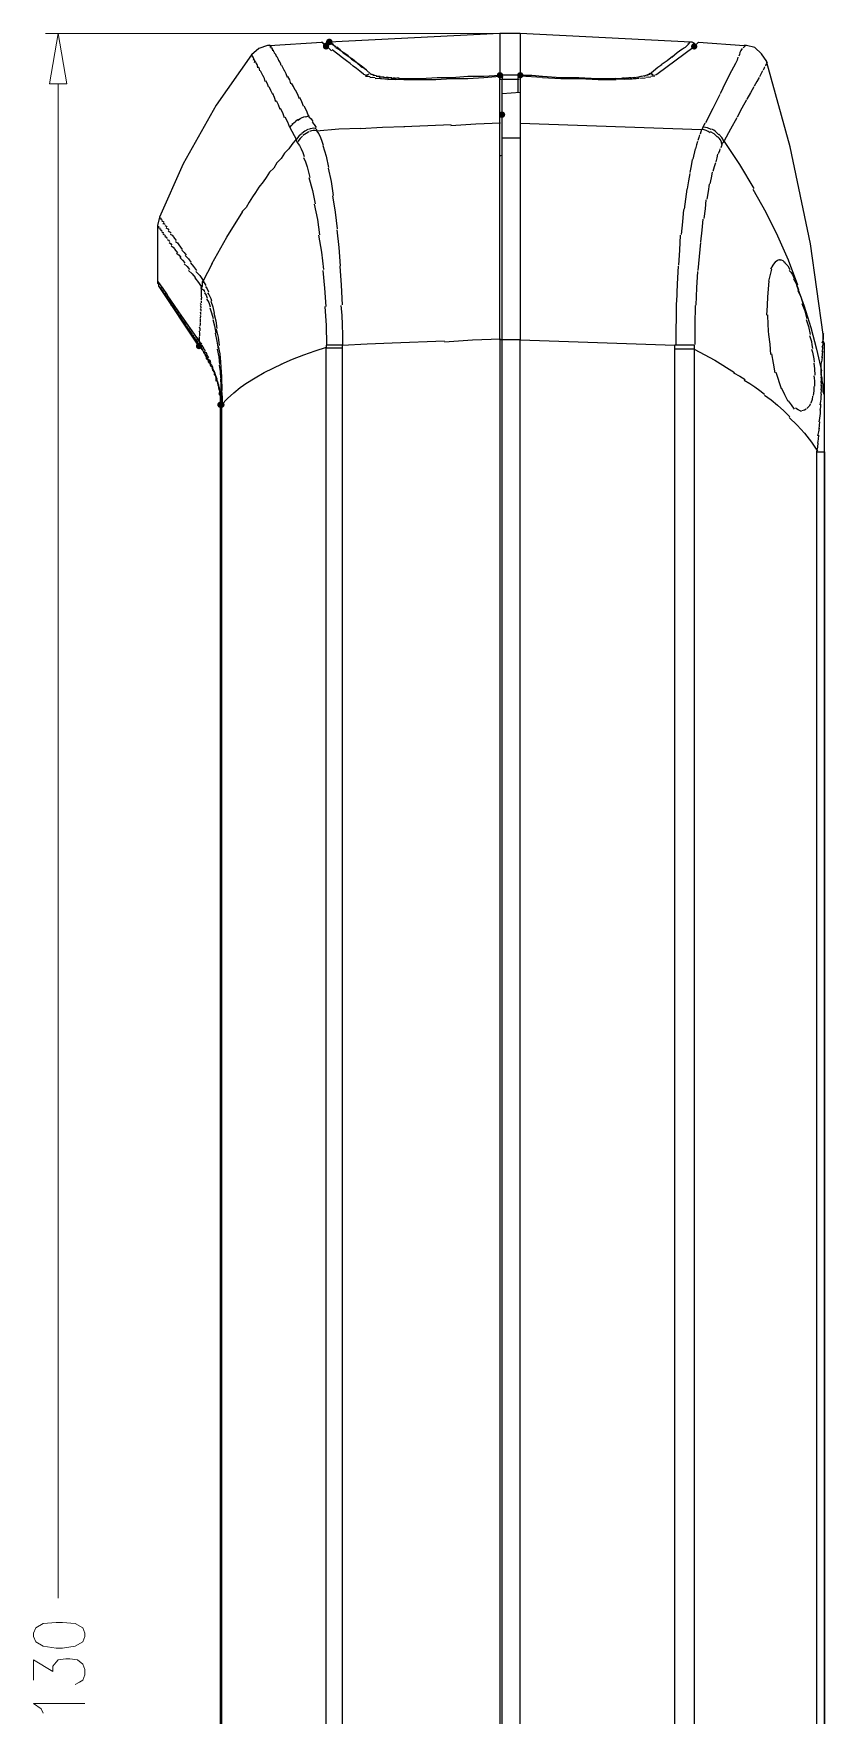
# Model space of a CAD drawing. Header units: millimetres. Extents: x 9 to 367, y 9 to 251.
# Drawn here: x 119.5 to 150.9, y 167.9 to 234.7 of the extents above; entities that cross this region are included whole.
import ezdxf

# ---------------------------------------------------------------- set-up
doc = ezdxf.new("R2010")
doc.units = ezdxf.units.MM
doc.layers.add('图层 1', color=7, linetype='Continuous')

msp = doc.modelspace()

# ---------------------------------------------------------------- hatches: boundary and pattern name
at = {"layer": '图层 1'}
h = msp.add_hatch(color=7, dxfattribs=at)
edge = h.paths.add_edge_path()
edge.add_arc((131.278877, 234.324948), 0.131562, 0, 360)
h = msp.add_hatch(color=7, dxfattribs=at)
edge = h.paths.add_edge_path()
edge.add_arc((131.148596, 234.145561), 0.12506, 0, 360)
h = msp.add_hatch(color=7, dxfattribs=at)
edge = h.paths.add_edge_path()
edge.add_arc((145.753737, 234.145561), 0.12506, 0, 360)
h = msp.add_hatch(color=7, dxfattribs=at)
edge = h.paths.add_edge_path()
edge.add_arc((138.048929, 233.002667), 0.12506, 0, 360)
h = msp.add_hatch(color=7, dxfattribs=at)
edge = h.paths.add_edge_path()
edge.add_arc((138.853369, 233.002667), 0.12506, 0, 360)
h = msp.add_hatch(color=7, dxfattribs=at)
edge = h.paths.add_edge_path()
edge.add_arc((138.133702, 231.436333), 0.12506, 0, 360)
h = msp.add_hatch(color=7, dxfattribs=at)
edge = h.paths.add_edge_path()
edge.add_arc((126.111, 222.25), 0.12506, 0, 360)
h = msp.add_hatch(color=7, dxfattribs=at)
edge = h.paths.add_edge_path()
edge.add_arc((126.111, 222.25), 0.12506, 0, 360)
h = msp.add_hatch(color=7, dxfattribs=at)
edge = h.paths.add_edge_path()
edge.add_arc((126.957631, 219.921631), 0.12506, 0, 360)
h = msp.add_hatch(color=7, dxfattribs=at)
edge = h.paths.add_edge_path()
edge.add_arc((127, 219.921631), 0.12506, 0, 360)

# ---------------------------------------------------------------- linework, layer by layer
at = {"layer": '图层 1', "color": 3, "lineweight": 5}
for points in [[(138.429965, 234.653737), (120.014965, 234.653737)], [(120.184404, 232.664), (120.523071, 234.653667)], [(120.523035, 234.653737), (120.861702, 232.664071)], [(120.184404, 232.664), (120.861737, 232.664)], [(120.523035, 232.664), (120.523035, 172.550667)]]:
    msp.add_lwpolyline(points, dxfattribs=at)
at = {"layer": '图层 1', "color": 7, "lineweight": 25}
for points in [[(138.048929, 234.653737), (131.275596, 234.315071)], [(131.360298, 234.230333), (131.334071, 234.276167), (131.308175, 234.309135), (131.288761, 234.328808)], [(138.048929, 234.653737), (138.048929, 233.002737)], [(138.853369, 234.653737), (138.049035, 234.653737)], [(145.626596, 234.315071), (138.853263, 234.653737)], [(138.853369, 234.653737), (138.853369, 233.002737)], [(145.499631, 234.230333), (145.549461, 234.275814), (145.588443, 234.312663), (145.621472, 234.334364), (145.653442, 234.334403)], [(128.185298, 233.806929), (126.788298, 231.817263), (125.475965, 229.488929), (124.544631, 227.372263)], [(128.904965, 234.187929), (128.820298, 234.187929), (128.481631, 234.060929), (128.185298, 233.806929)], [(128.185298, 233.806929), (128.198527, 233.820159)], [(128.185298, 233.764702), (128.213917, 233.795835), (128.208934, 233.81268)], [(128.227667, 233.722333), (128.230842, 233.763211), (128.223433, 233.785833)], [(128.270035, 233.679965), (128.258658, 233.717977), (128.244635, 233.745934)], [(128.270035, 233.595404), (128.28472, 233.657052), (128.272152, 233.693829)], [(128.904965, 234.187929), (130.979298, 234.314929)], [(128.904965, 234.187929), (128.931467, 234.202658)], [(128.947333, 234.145561), (128.952184, 234.17881), (128.943806, 234.195655)], [(128.947333, 234.103369), (128.964223, 234.146937), (128.958622, 234.169338)], [(128.989702, 234.061), (128.992348, 234.102804), (128.980177, 234.13085)], [(129.031929, 233.976227), (129.024345, 234.042858), (129.008293, 234.079591)], [(129.074298, 233.934035), (129.063318, 233.977736), (129.043606, 234.01588)], [(129.116667, 233.849298), (129.109258, 233.895424), (129.085975, 233.94102)], [(129.201404, 233.722333), (129.137551, 233.849686)], [(129.286, 233.553), (129.248385, 233.648779), (129.205214, 233.729742)], [(131.360298, 233.976227), (131.288976, 234.048217), (131.215174, 234.117763), (131.143555, 234.181927), (131.078781, 234.237768), (131.025517, 234.282348), (130.988426, 234.312728), (130.972171, 234.325967)], [(130.979263, 234.315071), (131.01254, 234.29284), (131.060799, 234.257612), (131.114944, 234.216894), (131.165882, 234.178193)], [(130.979263, 234.315071), (131.106263, 234.188071)], [(131.148596, 234.272702), (131.106263, 234.230369), (131.106263, 234.188035)], [(131.106369, 234.187929), (131.148702, 234.145596)], [(131.275702, 234.315071), (131.233369, 234.315071), (131.148702, 234.272737)], [(131.275702, 234.315071), (131.286776, 234.320649), (131.306085, 234.31313), (131.330223, 234.29741), (131.355782, 234.278382)], [(131.275702, 234.315071), (131.332411, 234.299901), (131.355782, 234.278382)], [(131.318071, 234.272702), (131.400709, 234.229277), (131.462445, 234.192269), (131.511349, 234.1587), (131.55549, 234.125594)], [(131.318071, 234.272702), (131.43678, 234.205365), (131.55549, 234.125594)], [(131.529596, 234.103369), (131.510199, 234.142621), (131.477605, 234.180054), (131.430526, 234.220596), (131.367671, 234.269174)], [(132.630333, 233.045035), (132.487062, 233.160372), (132.356231, 233.264529), (132.229905, 233.363825), (132.100152, 233.464576), (131.959039, 233.5731), (131.798632, 233.695712), (131.610998, 233.83873), (131.388203, 234.008471)], [(131.529596, 234.103369), (131.69108, 234.017247), (131.843568, 233.906519)], [(131.529596, 234.103369), (131.702457, 234.011558), (131.843568, 233.906519)], [(131.826071, 233.891667), (131.705421, 234.00826), (131.572071, 234.113211)], [(131.826071, 233.891667), (132.013131, 233.774059), (132.183787, 233.64825)], [(131.826071, 233.891667), (132.009162, 233.776044), (132.183787, 233.64825)], [(132.164702, 233.637596), (132.024252, 233.766007), (131.858138, 233.895477)], [(144.272, 233.045035), (145.753667, 234.145702)], [(144.441298, 233.425894), (144.679688, 233.592317), (144.898498, 233.759269)], [(144.864702, 233.722333), (145.078882, 233.904102), (145.270044, 234.04195)], [(145.245561, 234.018631), (145.328899, 234.072772), (145.40506, 234.122348), (145.475203, 234.177481), (145.540483, 234.24829)], [(145.668965, 234.315071), (145.626631, 234.315071)], [(145.753737, 234.272702), (145.669071, 234.315035)], [(145.795929, 234.230333), (145.753596, 234.272667)], [(145.753737, 234.145561), (145.796071, 234.187894)], [(145.795929, 234.187929), (145.922929, 234.314929)], [(145.795929, 234.187929), (145.795929, 234.230263)], [(145.923035, 234.315071), (147.743369, 234.188071)], [(147.489369, 233.722333), (147.455541, 233.604958), (147.394956, 233.47045), (147.318167, 233.325359), (147.235721, 233.176233)], [(147.658702, 234.061), (147.605664, 233.978467), (147.571742, 233.902118), (147.547875, 233.828481), (147.524999, 233.754083)], [(147.743263, 234.187929), (147.770972, 234.190796), (147.762533, 234.169056), (147.7322, 234.13197), (147.694227, 234.088799)], [(148.632263, 233.510631), (148.632263, 233.552965), (148.420596, 233.849298), (148.166596, 234.103298), (147.827929, 234.187965), (147.743263, 234.187965)], [(128.312227, 233.510631), (128.322712, 233.553604), (128.323075, 233.585067), (128.316692, 233.608858), (128.306936, 233.628812)], [(128.397, 233.425894), (128.373452, 233.501036), (128.348317, 233.551836)], [(128.439369, 233.298929), (128.429182, 233.392151), (128.399152, 233.458385)], [(128.523929, 233.172), (128.5051, 233.254462), (128.465368, 233.335336)], [(128.651071, 232.960298), (128.601682, 233.076053), (128.551234, 233.174081)], [(129.370561, 233.383702), (129.341148, 233.479261), (129.29295, 233.572438)], [(129.497702, 233.172), (129.450297, 233.284316), (129.395749, 233.386842)], [(129.624631, 232.917894), (129.570921, 233.063768), (129.507156, 233.1853)], [(132.164702, 233.637596), (132.364639, 233.507774), (132.551346, 233.369485)], [(132.164702, 233.637596), (132.365697, 233.507112), (132.551346, 233.369485)], [(132.545561, 233.341298), (132.373582, 233.49996), (132.194194, 233.640101)], [(132.545561, 233.341298), (132.655231, 233.286794), (132.760402, 233.211123)], [(132.545561, 233.341298), (132.655231, 233.286794), (132.760402, 233.211123)], [(132.926596, 233.045035), (132.745621, 233.217323), (132.557238, 233.365005)], [(132.630333, 233.045035), (132.745692, 233.001996)], [(132.799631, 233.002667), (132.757298, 233.002667), (132.757298, 232.960333)], [(132.842035, 233.045035), (132.808521, 233.015755)], [(132.926596, 233.045035), (132.899741, 233.067569), (132.867329, 233.059146)], [(132.926596, 233.045035), (132.98013, 233.046667), (133.02996, 233.029513)], [(133.011333, 233.002667), (133.090488, 233.004695), (133.156678, 232.990319)], [(134.281369, 232.875702), (134.916369, 232.875702), (135.551369, 232.918035), (136.144035, 232.918035), (136.779035, 232.960369), (137.414035, 232.960369), (138.049035, 233.002702)], [(138.048929, 233.002667), (138.07261, 233.00884), (138.076446, 232.993847)], [(138.091298, 233.002667), (138.048965, 233.002667)], [(138.133702, 233.002667), (138.091369, 233.002667)], [(138.768631, 233.002667), (138.641631, 233.002667), (138.514631, 233.002667), (138.387631, 233.002667), (138.260631, 233.002667), (138.133631, 233.002667)], [(138.133702, 233.002667), (138.146711, 233.011883), (138.148871, 232.997022)], [(138.768631, 233.002667), (138.784771, 233.011883), (138.786623, 232.997022)], [(138.853369, 233.002667), (138.768702, 233.002667)], [(138.853369, 233.002667), (139.319035, 233.002667), (139.742369, 232.960333)], [(143.637071, 232.960298), (143.730072, 232.978995), (143.798996, 232.995576)], [(143.764, 232.960298), (143.852239, 233.007967), (143.913225, 233.032618)], [(143.890965, 233.002667), (143.955038, 233.049189), (143.999268, 233.078514)], [(143.975702, 233.045035), (144.145035, 233.172035)], [(143.975702, 233.045035), (144.031617, 233.067569), (144.068482, 233.059146)], [(144.060298, 233.045035), (144.098663, 233.0382), (144.126973, 233.015755)], [(144.145035, 232.960298), (144.102702, 233.002631)], [(144.145035, 233.172), (144.317014, 233.316771), (144.466769, 233.431644)], [(144.272, 233.045035), (144.240294, 233.024574), (144.189803, 233.001996)], [(147.235298, 233.172), (146.998099, 232.71824), (146.779156, 232.2703)], [(148.462929, 233.172), (148.407367, 233.070753), (148.340163, 232.944106)], [(148.547702, 233.341298), (148.547972, 233.321399), (148.534252, 233.289792), (148.511735, 233.250513), (148.485613, 233.207595)], [(148.632263, 233.468263), (148.59844, 233.423813), (148.580757, 233.378304)], [(148.632263, 233.510631), (148.653738, 233.510003), (148.648138, 233.49049), (148.635085, 233.476765)], [(150.876071, 222.715596), (150.368071, 226.313929), (149.563737, 230.166263), (148.632404, 233.510596)], [(128.735631, 232.748596), (128.703617, 232.876963), (128.652023, 232.983899)], [(128.862596, 232.537071), (128.822335, 232.657191), (128.761702, 232.777312)], [(129.031929, 232.240596), (128.960889, 232.400272), (128.890113, 232.536929)], [(129.751596, 232.664), (129.706308, 232.817414), (129.638002, 232.950456)], [(129.920929, 232.409929), (129.857959, 232.55157), (129.782288, 232.691093)], [(130.090263, 232.071263), (130.019222, 232.258015), (129.937863, 232.412752)], [(132.715071, 232.960298), (132.817993, 232.969691), (132.899221, 232.95289)], [(132.884404, 232.917894), (132.997513, 232.925788), (133.100304, 232.911191)], [(133.095929, 232.875702), (133.22121, 232.888622), (133.343579, 232.878524)], [(133.138298, 232.960298), (133.226448, 232.970088), (133.301634, 232.960298)], [(133.265263, 232.917894), (133.32443, 232.935814), (133.373477, 232.942456), (133.415778, 232.941756), (133.454704, 232.93765)], [(133.307631, 232.875702), (133.477847, 232.865119), (133.621604, 232.855594)], [(133.434737, 232.917894), (133.529767, 232.926229), (133.609715, 232.921069)], [(133.603894, 232.917894), (133.761586, 232.910486)], [(133.603894, 232.833333), (133.771949, 232.845504), (133.927039, 232.843917)], [(133.731035, 232.875702), (133.830386, 232.902204), (133.906719, 232.903571)], [(133.900369, 232.875702), (133.97454, 232.898236), (134.043949, 232.900396)], [(133.900369, 232.833333), (134.085974, 232.841006), (134.251735, 232.843917)], [(134.027298, 232.875702), (134.111965, 232.875702), (134.238965, 232.875702)], [(134.239, 232.833333), (134.874, 232.833333), (135.509, 232.833333), (136.144, 232.875667), (136.779, 232.875667), (137.414, 232.918), (138.049, 232.960333)], [(134.239, 232.875702), (134.281333, 232.875702)], [(134.239, 232.833333), (134.274013, 232.850223)], [(134.281369, 232.875702), (134.280663, 232.863355)], [(138.048929, 232.960298), (138.074374, 232.95505), (138.078916, 232.924668)], [(138.048929, 222.503894), (138.048929, 232.960227)], [(138.133702, 232.833333), (138.049035, 232.833333)], [(138.768631, 232.833333), (138.641631, 232.833333), (138.514631, 232.833333), (138.387631, 232.833333), (138.260631, 232.833333), (138.133631, 232.833333)], [(138.133702, 232.960298), (138.148034, 232.957961), (138.150988, 232.927843)], [(138.133702, 232.917894), (138.133702, 232.833227)], [(138.133702, 232.282965), (138.133702, 232.833298)], [(138.133702, 232.282965), (138.853369, 232.325298)], [(138.768631, 232.960298), (138.783272, 232.957961), (138.784154, 232.927843)], [(138.768631, 232.833333), (138.768631, 232.918)], [(138.768631, 232.325369), (138.768631, 232.833369)], [(138.811, 232.833333), (138.768667, 232.833333)], [(138.853369, 232.960298), (138.856191, 232.924668)], [(138.853369, 232.960298), (138.853369, 222.503965)], [(139.742369, 232.917894), (138.853369, 232.960227)], [(139.742369, 232.960298), (140.462035, 232.917965), (141.181702, 232.917965), (141.901369, 232.875631), (142.621035, 232.875631)], [(139.742369, 232.917894), (140.462035, 232.875561), (141.224035, 232.875561), (141.943702, 232.833227), (142.663369, 232.833227)], [(142.620929, 232.875702), (142.648049, 232.880112), (142.654796, 232.863355)], [(142.620929, 232.875702), (142.747929, 232.875702)], [(142.620929, 232.833333), (142.652106, 232.850223)], [(143.001965, 232.833333), (142.684112, 232.843917)], [(142.748035, 232.875702), (142.832702, 232.875702)], [(142.832631, 232.875702), (142.920032, 232.897839), (142.984679, 232.902513)], [(142.959737, 232.875702), (143.046212, 232.901058), (143.113901, 232.907099)], [(143.298404, 232.833333), (143.159542, 232.845504), (143.008773, 232.843917)], [(143.086702, 232.875702), (143.17816, 232.906835), (143.24898, 232.915213)], [(143.213667, 232.875702), (143.314561, 232.915875), (143.388997, 232.927207)], [(143.552298, 232.875702), (143.448317, 232.865119), (143.314173, 232.855594)], [(143.382965, 232.917894), (143.530073, 232.944)], [(143.509929, 232.917894), (143.596845, 232.951055), (143.668679, 232.966225)], [(143.806369, 232.875702), (143.710413, 232.888755), (143.592232, 232.878524)], [(144.018071, 232.917894), (143.933801, 232.925788), (143.834979, 232.911191)], [(144.187227, 232.960298), (144.113321, 232.969691), (144.036239, 232.95289)], [(148.124298, 232.537071), (147.987685, 232.302517), (147.845251, 232.046004)], [(148.336, 232.917894), (148.237487, 232.752397), (148.133153, 232.566527)], [(129.159035, 231.944333), (129.105325, 232.123721), (129.032035, 232.271358)], [(129.328369, 231.648035), (129.263854, 231.829363), (129.184788, 231.986349)], [(129.497702, 231.309227), (129.433937, 231.506298), (129.347419, 231.68035)], [(130.259737, 231.775), (130.19196, 231.946538), (130.103809, 232.113314)], [(130.471263, 231.351596), (130.389595, 231.580505), (130.28676, 231.780574)], [(138.133702, 222.503894), (138.133702, 232.282894)], [(146.769667, 232.240596), (146.490487, 231.686867), (146.200989, 231.107474)], [(147.828, 232.028894), (147.64848, 231.690801), (147.456525, 231.339214)], [(129.709404, 230.928369), (129.628574, 231.138536), (129.527371, 231.339707)], [(129.709404, 230.928369), (129.776211, 231.001967), (129.827937, 231.06313)], [(129.793965, 231.055333), (129.876338, 231.117995), (129.937545, 231.170339)], [(129.920929, 231.140071), (129.996512, 231.21336), (130.063099, 231.258604)], [(130.048035, 231.224631), (130.128954, 231.290733), (130.201141, 231.325879)], [(130.175, 231.309227), (130.27025, 231.348695), (130.347508, 231.369905)], [(130.344333, 231.351596), (130.422694, 231.380612), (130.499203, 231.390049)], [(130.471263, 231.351596), (130.555929, 231.27447), (130.619429, 231.168504)], [(130.598404, 231.140071), (130.682718, 231.043321), (130.751157, 230.924876)], [(134.239, 230.970561), (135.188722, 231.007117), (136.115425, 231.041822)], [(136.101596, 231.012929), (137.090124, 231.074445), (138.068332, 231.114529)], [(138.048929, 231.351596), (138.133596, 231.351596)], [(138.133702, 231.436333), (138.049035, 231.436333)], [(138.853369, 231.097702), (146.050035, 230.843702)], [(146.176965, 231.097702), (146.092298, 230.928369)], [(147.447, 231.309227), (147.198689, 230.863669), (146.944292, 230.394827)], [(129.963298, 230.462596), (129.793965, 230.250929), (129.666965, 230.081596), (129.497631, 229.912263), (129.370631, 229.700596), (129.201298, 229.531263), (129.074298, 229.319596), (128.904965, 229.150263), (128.777965, 228.938596), (128.650965, 228.769263), (128.481631, 228.557596), (128.354631, 228.345929), (128.227631, 228.176596)], [(129.709404, 230.928369), (129.963404, 230.462702)], [(129.963298, 230.462596), (129.963298, 230.420263), (130.005631, 230.335596)], [(130.175, 230.674298), (130.075296, 230.585133), (129.982736, 230.466865)], [(130.005667, 230.335631), (130.090471, 230.213614), (130.161815, 230.077045), (130.222906, 229.930422), (130.276953, 229.778242)], [(130.217369, 230.589702), (130.120134, 230.495819), (130.027927, 230.375213)], [(130.428894, 230.843631), (130.311948, 230.781057), (130.188652, 230.693348)], [(130.471263, 230.759035), (130.35661, 230.695006), (130.233491, 230.605577)], [(130.725369, 230.886), (130.664068, 230.898402), (130.596384, 230.894202), (130.525195, 230.87717), (130.453377, 230.851075)], [(130.767737, 230.801227), (130.708564, 230.814931), (130.641751, 230.811105), (130.570639, 230.793786), (130.498568, 230.767008)], [(130.725369, 230.886), (130.767702, 230.843667), (130.767702, 230.801333)], [(130.767737, 230.801227), (131.651049, 230.870328), (132.511871, 230.907414)], [(130.767737, 230.801227), (130.857199, 230.676917), (130.929133, 230.536468), (130.988102, 230.384906), (131.038671, 230.227258)], [(132.503369, 230.886), (133.389723, 230.937638), (134.269727, 230.973136)], [(138.853369, 230.504965), (138.133702, 230.504965)], [(145.880667, 230.378), (145.845874, 230.244341), (145.801292, 230.083431)], [(145.965263, 230.631929), (145.93929, 230.534783), (145.899293, 230.412502)], [(146.05, 230.843631), (146.024644, 230.755216), (145.988969, 230.663362)], [(146.05, 230.843631), (146.092333, 230.885965), (146.092333, 230.928298)], [(146.388667, 230.716667), (146.315201, 230.772367), (146.236178, 230.810109), (146.15332, 230.833497), (146.068344, 230.846136)], [(146.431035, 230.843631), (146.286132, 230.911277), (146.119532, 230.942409)], [(146.684929, 230.547333), (146.550609, 230.670188), (146.399885, 230.756531)], [(146.727298, 230.631929), (146.667816, 230.707556), (146.60096, 230.768102), (146.528216, 230.816476), (146.451073, 230.855591)], [(146.854263, 230.250894), (146.833223, 230.348812), (146.795481, 230.431516), (146.744973, 230.502314), (146.685635, 230.564514)], [(146.939, 230.378), (146.851643, 230.536574), (146.737564, 230.665514)], [(146.854263, 230.250894), (146.896596, 230.335561), (146.938929, 230.377894)], [(146.939, 230.378), (147.549747, 229.463865), (148.115514, 228.5111)], [(130.259737, 229.742894), (130.335028, 229.558149), (130.39957, 229.361894), (130.455843, 229.157702), (130.506329, 228.949144)], [(131.021631, 230.208702), (131.153879, 229.786515), (131.251995, 229.345807)], [(138.133702, 229.827667), (138.049035, 229.785333)], [(145.668965, 229.658333), (145.635495, 229.404069), (145.586415, 229.143983)], [(145.795929, 230.081737), (145.696446, 229.664754)], [(146.684929, 229.870035), (146.653885, 229.725793), (146.606966, 229.571232)], [(146.769667, 230.081737), (146.752469, 229.996409), (146.711458, 229.881712)], [(146.854263, 230.250894), (146.853375, 230.232114), (146.84293, 230.201197), (146.826333, 230.162143), (146.806991, 230.118955)], [(131.233333, 229.319667), (131.350015, 228.78221), (131.436533, 228.222528)], [(145.584404, 229.107965), (145.525799, 228.814939), (145.471162, 228.494131)], [(146.473404, 229.150369), (146.432879, 228.929397), (146.379918, 228.687524)], [(146.600369, 229.531369), (146.548598, 229.369752), (146.496299, 229.17718)], [(130.471263, 228.938667), (130.613079, 228.424405), (130.712563, 227.899031)], [(145.457263, 228.473035), (145.406992, 228.084671), (145.352488, 227.679638)], [(146.346263, 228.684561), (146.312572, 228.383112), (146.258774, 228.078489)], [(148.081929, 228.473035), (148.596638, 227.56794), (149.062167, 226.631623), (149.480666, 225.66951), (149.854285, 224.687024)], [(128.227667, 228.176596), (128.100667, 227.964929), (127.973667, 227.753263), (127.804333, 227.583929)], [(130.682965, 227.880333), (130.805996, 227.279729), (130.894631, 226.66325)], [(131.402667, 228.218965), (131.516173, 227.564077), (131.592108, 226.90522)], [(145.330333, 227.668631), (145.28822, 227.176595), (145.236847, 226.675562)], [(146.219333, 228.049631), (146.188421, 227.695046), (146.133961, 227.31797)], [(124.459929, 226.991298), (124.49556, 227.018462)], [(124.459929, 226.991298), (124.498029, 227.007835)], [(124.459929, 226.991298), (124.459929, 224.832298)], [(124.544667, 227.372333), (124.46, 227.033667), (124.46, 226.991333)], [(124.502298, 226.991298), (124.514381, 226.988873), (124.526992, 226.976129)], [(124.544667, 227.372333), (124.544667, 227.33)], [(124.544667, 227.329965), (124.578401, 227.341827), (124.592292, 227.33067)], [(124.587071, 227.329965), (124.622701, 227.287984)], [(124.587071, 227.287596), (124.638312, 227.259462), (124.662565, 227.230799)], [(124.629263, 227.203), (124.683591, 227.191226), (124.712518, 227.15855)], [(124.671631, 227.118263), (124.710101, 227.119757), (124.737028, 227.10984), (124.756215, 227.092317), (124.771468, 227.070991)], [(124.756369, 227.033702), (124.803332, 227.015798), (124.838919, 226.969849)], [(126.618965, 225.509561), (127.217188, 226.577596), (127.845573, 227.595889)], [(146.092369, 227.287596), (146.063573, 226.846888), (146.01123, 226.382368)], [(124.502298, 226.948929), (124.539604, 226.951752), (124.557331, 226.934466)], [(124.544667, 226.906737), (124.575755, 226.903606), (124.597583, 226.879573)], [(124.587071, 226.864369), (124.62151, 226.842717), (124.647748, 226.809688)], [(124.629263, 226.779596), (124.675256, 226.763677), (124.707227, 226.725268)], [(124.671631, 226.695035), (124.736675, 226.67259), (124.774995, 226.627655)], [(124.756369, 226.610298), (124.810696, 226.570743), (124.851266, 226.518223)], [(124.798596, 226.948929), (124.871665, 226.910829), (124.914307, 226.856854)], [(124.840965, 226.483333), (124.892823, 226.452994), (124.937273, 226.396197)], [(124.883333, 226.822), (124.953051, 226.78928), (124.99975, 226.730631)], [(124.925702, 226.356369), (124.984307, 226.323031), (125.03471, 226.26006)], [(124.968071, 226.695035), (125.04405, 226.655348), (125.096482, 226.589202)], [(125.095035, 226.567894), (125.148305, 226.510921), (125.200516, 226.438072)], [(125.179596, 226.398596), (125.254561, 226.35128), (125.313652, 226.274066)], [(130.852298, 226.652667), (130.969905, 225.975025), (131.04174, 225.288122)], [(131.572, 226.864369), (131.656358, 226.169352), (131.712406, 225.442321)], [(145.203369, 226.652667), (145.175852, 226.064233), (145.13246, 225.457808)], [(146.007631, 226.356369), (145.950217, 225.811988), (145.899681, 225.247235)], [(125.010298, 226.229263), (125.084029, 226.183049), (125.139767, 226.113552)], [(125.137227, 226.102298), (125.253644, 225.95519)], [(125.222, 225.932965), (125.316412, 225.859631), (125.386747, 225.769629)], [(125.306737, 226.271631), (125.446084, 226.08219)], [(125.348929, 225.763667), (125.46076, 225.658627), (125.544016, 225.548825)], [(125.433702, 226.059929), (125.522778, 225.965385), (125.60233, 225.853907)], [(125.560631, 225.848404), (125.689439, 225.717171), (125.786762, 225.581704)], [(148.970929, 225.594333), (149.054891, 225.658759), (149.138852, 225.689583)], [(149.098035, 225.678894), (149.147248, 225.689522), (149.165769, 225.690889)], [(149.140263, 225.678894), (149.209468, 225.674633), (149.267395, 225.651157), (149.316525, 225.61465), (149.359338, 225.571297)], [(125.518263, 225.509561), (125.634018, 225.412371), (125.729929, 225.285547)], [(125.687596, 225.255667), (125.835586, 225.123463), (125.951827, 224.968506)], [(125.772333, 225.551965), (125.895056, 225.414029), (126.006931, 225.253868)], [(125.984035, 225.213298), (126.138728, 225.048286), (126.276488, 224.853112)], [(126.280333, 224.832263), (126.641931, 225.538877)], [(131.021631, 225.255667), (131.093863, 224.55139), (131.134873, 223.821978)], [(131.698929, 225.425), (131.753037, 224.664587), (131.782538, 223.890417)], [(145.118631, 225.425), (145.084588, 224.720547), (145.052662, 223.990958)], [(145.880667, 225.213298), (145.848123, 224.560174), (145.813992, 223.880856)], [(148.717035, 224.832263), (148.839802, 225.307102)], [(148.801596, 225.298035), (148.890672, 225.465384), (148.987157, 225.604952)], [(149.351965, 225.551965), (149.464104, 225.433079), (149.550579, 225.293026)], [(149.521263, 225.255667), (149.58538, 225.188214), (149.638914, 225.108161), (149.684775, 225.019576), (149.725874, 224.926525)], [(124.459929, 224.832263), (124.671596, 224.535929)], [(124.459929, 224.832263), (124.459929, 224.789929), (124.459929, 224.747596), (124.502263, 224.705263), (124.502263, 224.662929), (124.502263, 224.620596), (124.544596, 224.620596), (124.544596, 224.578263)], [(124.544667, 224.578369), (124.580121, 224.57343), (124.596525, 224.555791)], [(124.544667, 224.578369), (124.585016, 224.576208), (124.596525, 224.555791)], [(124.544667, 224.578369), (126.068667, 222.292369)], [(124.587071, 224.536), (124.583146, 224.571675), (124.578957, 224.582214)], [(124.587071, 224.536), (124.621731, 224.514789), (124.643162, 224.488022)], [(124.587071, 224.536), (124.643162, 224.488022)], [(124.629263, 224.493631), (124.616078, 224.52547), (124.593632, 224.559954)], [(124.629263, 224.451227), (124.671905, 224.438263), (124.706874, 224.394077)], [(124.629263, 224.451227), (124.673889, 224.439321), (124.706874, 224.394077)], [(124.671631, 224.409035), (124.661489, 224.456175), (124.634942, 224.499346)], [(124.671631, 224.536), (124.840965, 224.282)], [(124.671631, 224.366667), (124.740291, 224.334873), (124.781698, 224.283764)], [(124.671631, 224.366667), (124.739629, 224.334608), (124.781698, 224.283764)], [(124.756369, 224.281929), (124.732159, 224.351912), (124.696044, 224.409988)], [(125.941667, 224.959228), (126.086306, 224.773446), (126.223536, 224.58105)], [(126.195561, 224.662929), (126.222372, 224.625535), (126.223783, 224.580732)], [(126.195561, 224.578369), (126.195561, 224.239702)], [(126.195561, 224.536), (126.195561, 224.578333)], [(126.195561, 224.536), (126.24549, 224.511945), (126.282521, 224.478762), (126.310555, 224.439361), (126.333497, 224.396653)], [(126.280333, 224.832263), (126.238, 224.789929), (126.238, 224.747596), (126.238, 224.705263), (126.238, 224.662929), (126.238, 224.620596), (126.195667, 224.578263), (126.195667, 224.535929)], [(126.237929, 224.747702), (126.238679, 224.716349), (126.232285, 224.67256)], [(126.237929, 224.832263), (126.280263, 224.832263)], [(126.237929, 224.832263), (126.257597, 224.806113), (126.250277, 224.763824)], [(126.280333, 224.832263), (126.385108, 224.654463)], [(126.322702, 224.366667), (126.387348, 224.272695), (126.437708, 224.153589)], [(126.365071, 224.620561), (126.437258, 224.52509), (126.488543, 224.401839)], [(126.449631, 224.366667), (126.502465, 224.299749), (126.542368, 224.222381), (126.573208, 224.137868), (126.598856, 224.049519)], [(148.674631, 224.197333), (148.697782, 224.525505), (148.734956, 224.833039)], [(149.690596, 224.917035), (149.810496, 224.702723), (149.896266, 224.478885)], [(149.817737, 224.662929), (150.120867, 223.834988), (150.383284, 222.990807), (150.608461, 222.133992), (150.799871, 221.268149)], [(149.859929, 224.451227), (149.980138, 224.209046), (150.065952, 223.94358)], [(124.756369, 224.281929), (124.81956, 224.223589), (124.863966, 224.163396)], [(124.756369, 224.281929), (124.819825, 224.223721), (124.863966, 224.163396)], [(124.840965, 224.154965), (124.811728, 224.23456), (124.771115, 224.299604)], [(124.840965, 224.154965), (124.903891, 224.099402), (124.94962, 224.03749)], [(124.840965, 224.154965), (124.903891, 224.099402), (124.94962, 224.03749)], [(126.026404, 222.588667), (125.433737, 223.435333), (124.841071, 224.282)], [(124.925702, 224.028), (124.899729, 224.105302), (124.856557, 224.174403)], [(124.925702, 224.028), (124.989775, 223.972482), (125.036121, 223.909819)], [(124.925702, 224.028), (124.989775, 223.972614), (125.036121, 223.909819)], [(125.010298, 223.858702), (124.992262, 223.963653), (124.948562, 224.038971)], [(125.010298, 223.900894), (125.076488, 223.844891), (125.122834, 223.782008)], [(125.010298, 223.900894), (125.076488, 223.844758), (125.122834, 223.782008)], [(125.137227, 223.731737), (125.092822, 223.822886), (125.044447, 223.897896)], [(125.095035, 223.773929), (125.162107, 223.718235), (125.208277, 223.656454)], [(125.095035, 223.773929), (125.162107, 223.718235), (125.208277, 223.656454)], [(125.222, 223.604596), (125.189148, 223.680487), (125.142272, 223.753468)], [(125.179596, 223.647), (125.246227, 223.593819), (125.291427, 223.533758)], [(125.179596, 223.647), (125.246227, 223.593819), (125.291427, 223.533758)], [(126.153369, 223.943263), (126.184986, 223.91773), (126.187235, 223.870238)], [(126.153369, 223.858702), (126.180224, 223.813679), (126.181944, 223.759924)], [(126.153369, 223.731737), (126.175197, 223.696327), (126.175594, 223.640015)], [(126.195561, 224.028), (126.194635, 224.014683), (126.192386, 223.972261)], [(126.195561, 224.239702), (126.201911, 224.156094)], [(126.195561, 224.154965), (126.197325, 224.06677)], [(126.407263, 224.112596), (126.455467, 224.052001), (126.49312, 223.979202), (126.523299, 223.898135), (126.549079, 223.812735)], [(126.534404, 223.773929), (126.609634, 223.575977), (126.666343, 223.347068)], [(126.576596, 224.028), (126.657515, 223.804162), (126.713827, 223.562333)], [(131.106369, 223.816298), (131.154611, 223.065058), (131.166341, 222.309584)], [(131.741298, 223.858702), (131.773991, 223.480067), (131.791701, 223.092336), (131.798498, 222.698587), (131.798448, 222.301894)], [(145.034035, 223.985631), (145.024863, 222.306056)], [(145.795929, 223.858702), (145.786096, 223.095291), (145.78076, 222.314946)], [(148.632263, 223.477667), (148.661632, 223.8558), (148.676713, 224.220969)], [(150.029263, 223.943263), (150.144312, 223.643534), (150.224702, 223.341424)], [(125.306737, 223.435298), (125.285526, 223.532885), (125.240768, 223.608512)], [(125.264369, 223.520035), (125.328354, 223.472498), (125.371966, 223.414907)], [(125.264369, 223.520035), (125.328354, 223.472498), (125.371966, 223.414907)], [(125.433702, 223.308333), (125.386033, 223.391853), (125.338099, 223.464261)], [(125.348929, 223.392894), (125.407623, 223.354882), (125.449118, 223.300466)], [(125.348929, 223.392894), (125.407623, 223.354882), (125.449118, 223.300466)], [(125.433702, 223.265965), (125.484017, 223.241535), (125.522955, 223.191176)], [(125.433702, 223.265965), (125.484017, 223.241535), (125.522955, 223.191176)], [(125.518263, 223.181369), (125.433949, 223.322832)], [(125.518263, 223.181369), (125.593052, 223.087177)], [(125.518263, 223.181369), (125.593052, 223.087177)], [(125.603, 223.012071), (125.569618, 223.114597), (125.526447, 223.185637)], [(125.560631, 223.054263), (125.622367, 223.033713), (125.659762, 222.988293)], [(125.560631, 223.054263), (125.622367, 223.033713), (125.659762, 222.988293)], [(125.687596, 222.927298), (125.615629, 223.053945)], [(126.111, 223.012071), (126.136665, 222.947733), (126.1364, 222.858259)], [(126.153369, 223.181369), (126.149885, 223.126379), (126.145608, 223.045196)], [(126.153369, 223.604596), (126.169596, 223.570729), (126.168891, 223.510404)], [(126.153369, 223.477667), (126.163555, 223.436171), (126.161835, 223.370069)], [(126.153369, 223.350702), (126.157029, 223.290642), (126.154074, 223.216294)], [(126.661333, 223.308333), (126.724613, 223.05204), (126.775986, 222.765056)], [(126.703737, 223.562227), (126.770412, 223.25487), (126.821212, 222.945925)], [(148.717035, 222.673404), (148.687578, 223.098281), (148.669763, 223.495376)], [(150.198596, 223.308333), (150.292259, 223.023598), (150.358404, 222.712139)], [(125.645404, 222.969667), (125.689457, 222.939284), (125.722662, 222.894878)], [(125.645404, 222.969667), (125.689457, 222.939284), (125.722662, 222.894878)], [(125.687596, 222.884929), (125.747833, 222.849652), (125.782141, 222.806966)], [(125.687596, 222.884929), (125.747833, 222.849652), (125.782141, 222.806966)], [(125.772333, 222.800369), (125.700014, 222.928427)], [(125.772333, 222.800369), (125.83795, 222.723816)], [(125.772333, 222.800369), (125.83795, 222.723816)], [(125.814702, 222.673404), (125.812629, 222.75075), (125.78013, 222.809576)], [(125.814702, 222.715596), (125.861489, 222.683493), (125.890549, 222.645041)], [(125.814702, 222.715596), (125.861489, 222.683493), (125.890549, 222.645041)], [(125.899298, 222.588667), (125.887304, 222.644802), (125.855201, 222.698028)], [(125.856929, 222.631035), (125.911434, 222.606341), (125.940538, 222.571063)], [(125.856929, 222.631035), (125.911434, 222.606341), (125.940538, 222.571063)], [(125.899298, 222.546263), (125.958697, 222.533254), (125.98714, 222.50146)], [(125.899298, 222.546263), (125.958697, 222.533254), (125.98714, 222.50146)], [(125.984035, 222.461702), (125.957842, 222.539622), (125.925827, 222.592935)], [(125.984035, 222.461702), (126.008686, 222.463951), (126.030955, 222.436302)], [(125.984035, 222.461702), (126.008686, 222.463951), (126.030955, 222.436302)], [(126.026404, 222.376965), (126.019172, 222.445933), (125.991832, 222.494792)], [(126.026404, 222.588667), (126.049334, 222.572086)], [(126.026404, 222.588667), (126.038398, 222.499414)], [(126.026404, 222.546263), (126.055243, 222.556096), (126.066621, 222.546616)], [(126.026404, 222.546263), (126.07006, 222.534224), (126.083554, 222.521921)], [(126.026404, 222.461702), (126.047394, 222.446841), (126.064151, 222.405257)], [(126.026404, 222.419333), (126.050701, 222.403943), (126.071559, 222.375589)], [(126.026404, 222.419333), (126.050701, 222.403943), (126.071559, 222.375589)], [(126.026404, 222.376965), (126.080026, 222.357562), (126.109307, 222.319109)], [(126.068631, 222.292369), (126.076084, 222.357985), (126.053109, 222.403494)], [(126.068631, 222.503894), (126.090019, 222.506937), (126.100029, 222.496486)], [(126.068631, 222.461702), (126.104703, 222.479561), (126.116962, 222.471227)], [(126.111, 222.842561), (126.128154, 222.758908), (126.126522, 222.66335)], [(126.111, 222.631035), (126.119819, 222.563302), (126.116997, 222.471227)], [(126.111, 222.461702), (126.140281, 222.435596)], [(126.111, 222.461702), (126.122289, 222.374566)], [(126.111, 222.419333), (126.150599, 222.410778), (126.168503, 222.390053)], [(126.111, 222.334561), (126.131064, 222.322699), (126.147689, 222.281997)], [(126.153369, 222.376965), (126.183575, 222.359811), (126.202405, 222.332867)], [(126.745929, 222.757965), (126.819484, 222.447697), (126.863404, 222.131079)], [(126.788298, 222.927298), (126.863087, 222.606976), (126.906126, 222.271837)], [(131.783702, 222.292369), (132.784312, 222.339156), (133.774074, 222.378799)], [(133.773404, 222.376965), (135.849501, 222.458809)], [(135.847702, 222.419333), (136.958731, 222.496768), (138.068438, 222.544569)], [(138.048929, 222.503894), (138.048929, 117.051561)], [(138.853369, 222.503894), (138.049035, 222.503894)], [(138.133702, 117.051596), (138.133702, 222.503929)], [(138.853369, 117.051596), (138.853369, 222.503929)], [(138.853369, 222.503894), (144.991702, 222.292227)], [(148.801596, 221.911333), (148.765657, 222.321393), (148.721516, 222.712139)], [(150.325702, 222.673404), (150.369595, 222.55739), (150.40274, 222.430296), (150.428145, 222.295728), (150.448821, 222.15729)], [(150.833702, 222.376965), (150.872816, 222.469172), (150.880974, 222.543123)], [(150.833702, 222.207631), (150.865143, 222.315229), (150.873566, 222.400601)], [(150.918263, 221.699631), (150.918263, 221.826631), (150.918263, 221.953631), (150.918263, 222.080631), (150.918263, 222.207631), (150.918263, 222.334631), (150.875929, 222.461631), (150.875929, 222.588631), (150.875929, 222.715631)], [(150.876071, 222.715596), (150.887007, 222.738968), (150.891593, 222.754402)], [(150.876071, 222.715596), (150.891593, 222.754402)], [(150.876071, 222.631035), (150.889917, 222.693168), (150.890534, 222.731224)], [(150.876071, 222.503894), (150.8822, 222.594073), (150.887007, 222.657)], [(126.068631, 222.292369), (126.153298, 222.207702)], [(126.111, 222.25), (126.162594, 222.234257), (126.191433, 222.197083)], [(126.153369, 222.165263), (126.153369, 222.207596)], [(126.153369, 222.165263), (126.196099, 222.178404), (126.210519, 222.167732)], [(126.195561, 222.292369), (126.222328, 222.29206), (126.243539, 222.261324)], [(126.195561, 222.165263), (126.220167, 222.149255), (126.233661, 222.131396)], [(126.195561, 222.123035), (126.243495, 222.107734), (126.262589, 222.086346)], [(126.237929, 222.25), (126.292257, 222.1738)], [(126.237929, 222.080667), (126.276955, 222.057251), (126.297196, 222.029867)], [(126.280333, 222.165263), (126.319359, 222.119005), (126.349125, 222.066132)], [(126.280333, 221.995929), (126.316405, 221.990946), (126.339247, 221.960299)], [(126.322702, 221.953737), (126.314103, 221.998275), (126.295185, 222.033818)], [(126.322702, 222.038298), (126.379235, 221.997905), (126.41513, 221.936345)], [(126.322702, 221.953737), (126.362522, 221.916696), (126.389377, 221.874362)], [(126.365071, 221.868965), (126.358809, 221.921396), (126.336143, 221.965626)], [(126.365071, 221.868965), (126.415782, 221.821472), (126.447973, 221.769481)], [(126.407263, 221.742035), (126.412202, 221.821807), (126.386449, 221.879619)], [(126.407263, 221.911333), (126.451669, 221.855903), (126.48946, 221.781158)], [(126.407263, 221.742035), (126.476672, 221.702568), (126.51486, 221.642199)], [(126.492035, 221.615071), (126.480085, 221.700531), (126.447232, 221.770646)], [(126.449631, 221.742035), (126.493442, 221.719832), (126.525743, 221.686385), (126.550239, 221.645396), (126.570634, 221.600571)], [(126.830667, 222.123035), (126.892006, 221.824718), (126.923447, 221.519785)], [(126.873035, 222.25), (126.933669, 221.944186), (126.964405, 221.621703)], [(129.370561, 221.530333), (129.824531, 221.724471), (130.273672, 221.899427), (130.720432, 222.058376), (131.167258, 222.204492)], [(131.148596, 222.292369), (131.148596, 222.165369)], [(131.148596, 117.390263), (131.148596, 222.165263)], [(131.783702, 222.292369), (131.148702, 222.292369)], [(131.783702, 222.165263), (131.148702, 222.165263)], [(131.783702, 222.292369), (131.783702, 222.165369)], [(131.783702, 222.165263), (131.783702, 117.390263)], [(144.991667, 222.123035), (144.991667, 222.292369)], [(144.991667, 117.475), (144.991667, 222.123)], [(145.753737, 222.292369), (144.991737, 222.292369)], [(145.753737, 222.123035), (144.991737, 222.123035)], [(145.753737, 222.292369), (145.753737, 222.123035)], [(145.753737, 222.123035), (146.577341, 221.688016), (147.359934, 221.205107)], [(145.753737, 222.123035), (145.753737, 117.475035)], [(148.970929, 221.191667), (148.906768, 221.56764), (148.833346, 221.939908)], [(150.410298, 222.123035), (150.450702, 222.006426), (150.478472, 221.879927), (150.497114, 221.746748), (150.510134, 221.610096)], [(150.791298, 221.530333), (150.826488, 221.68582), (150.838923, 221.819611)], [(150.833702, 222.038298), (150.856456, 222.141133), (150.864394, 222.237618)], [(150.833702, 221.784227), (150.84552, 221.92869), (150.853105, 222.046694)], [(150.918263, 117.856035), (150.918263, 221.699702)], [(126.492035, 221.615071), (126.549979, 221.563389), (126.589402, 221.49054)], [(126.576596, 221.445561), (126.556664, 221.550159), (126.518741, 221.63465)], [(126.534404, 221.572702), (126.60981, 221.495003), (126.656112, 221.395607)], [(126.576596, 221.487929), (126.628234, 221.402778), (126.669024, 221.314716)], [(126.661333, 221.276227), (126.638403, 221.377342), (126.598539, 221.471314)], [(126.618965, 221.361), (126.694459, 221.280214), (126.74032, 221.172969)], [(126.661333, 221.276227), (126.708517, 221.212198), (126.747764, 221.118536)], [(126.745929, 221.064702), (126.720265, 221.182882), (126.681371, 221.285188)], [(126.703737, 221.149298), (126.774381, 221.057532), (126.814862, 220.947509)], [(126.745929, 221.106929), (126.819307, 220.914666)], [(126.788298, 220.853), (126.790767, 220.980926), (126.760429, 221.084775)], [(126.915263, 221.487929), (126.943044, 221.236796), (126.960771, 220.961585)], [(126.957631, 221.615071), (127.000317, 221.028401)], [(127, 221.022333), (127.020461, 220.480819)], [(127.973596, 220.768263), (128.33128, 220.993374), (128.6885, 221.195962), (129.047044, 221.379698), (129.408696, 221.548254)], [(147.320035, 221.191667), (147.566583, 221.0618), (147.781116, 220.918969)], [(149.225, 220.556737), (149.007336, 221.202321)], [(150.495035, 221.572702), (150.525595, 221.351731), (150.53631, 221.102449)], [(150.495035, 221.064702), (150.519454, 220.97573), (150.530048, 220.876275), (150.530456, 220.769873), (150.524316, 220.660066)], [(150.918263, 219.625369), (150.918263, 219.752369), (150.918263, 219.879369), (150.918263, 220.006369), (150.918263, 220.175702), (150.918263, 220.302702), (150.875929, 220.429702), (150.875929, 220.556702), (150.875929, 220.726035), (150.833596, 220.853035), (150.833596, 220.980035), (150.791263, 221.107035), (150.791263, 221.234035)], [(150.791298, 221.234035), (150.791298, 221.530369)], [(150.791298, 221.106929), (150.802675, 221.197858), (150.799765, 221.268149)], [(150.791298, 220.979965), (150.80854, 221.062867), (150.808584, 221.134129)], [(150.791298, 220.810631), (150.810789, 220.917567), (150.812817, 220.995134)], [(126.788298, 220.937596), (126.843243, 220.839392), (126.875434, 220.732985)], [(126.788298, 220.895404), (126.84558, 220.812986), (126.877198, 220.715487)], [(126.873035, 220.683702), (126.855749, 220.787815), (126.828938, 220.883727)], [(126.873035, 220.725894), (126.921013, 220.535041)], [(126.873035, 220.683702), (126.900287, 220.61738), (126.921719, 220.526716)], [(126.915263, 220.514369), (126.882807, 220.693932)], [(126.915263, 220.345035), (126.934842, 220.433715), (126.923729, 220.516838)], [(126.915263, 220.514369), (126.93762, 220.441873), (126.953363, 220.353502)], [(126.915263, 220.514369), (126.938061, 220.437419), (126.953716, 220.35068)], [(126.915263, 220.345035), (126.960066, 220.270379), (126.974177, 220.189107)], [(126.915263, 220.345035), (126.960066, 220.268835), (126.974177, 220.188402)], [(126.957631, 220.175702), (126.962262, 220.271922), (126.953398, 220.351738)], [(126.957631, 220.937596), (126.972228, 220.701191), (126.981268, 220.446529)], [(126.957631, 220.429596), (126.983428, 220.198174), (126.988323, 219.954052)], [(127, 219.921631), (127.236896, 220.17535), (127.484673, 220.400924), (127.741908, 220.60381), (128.007181, 220.789465)], [(127, 220.472), (127.023107, 220.217603), (127.028222, 219.956592)], [(147.743263, 220.895404), (147.96032, 220.769754), (148.164479, 220.634481), (148.359114, 220.491732), (148.547596, 220.343659)], [(149.478894, 220.048596), (149.35357, 220.310534), (149.236183, 220.561888)], [(150.495035, 220.641298), (150.501518, 220.472185), (150.473869, 220.290637)], [(150.791298, 220.683702), (150.810348, 220.770441), (150.813523, 220.849507)], [(150.791298, 220.514369), (150.807746, 220.60834), (150.811759, 220.69358)], [(150.791298, 220.345035), (150.807526, 220.52601)], [(150.791298, 220.133333), (150.797031, 220.247281), (150.801176, 220.346411)], [(126.957631, 219.921631), (126.957631, 220.006298), (126.957631, 220.048631), (126.957631, 220.090965), (126.957631, 220.175631)], [(126.957631, 219.921631), (126.957631, 220.006298), (126.957631, 220.048631), (126.957631, 220.090965), (126.957631, 220.175631)], [(126.957631, 219.921631), (126.957631, 219.879298)], [(126.957631, 219.879263), (126.957631, 219.921596)], [(126.957631, 119.676404), (126.957631, 219.879404)], [(127, 219.879263), (126.957667, 219.879263)], [(127, 219.921631), (126.99365, 219.953337)], [(127, 219.921631), (127.014243, 219.951)], [(127, 219.921631), (127, 219.879298)], [(127, 219.879263), (127, 119.676263)], [(148.547702, 220.302667), (148.806437, 220.112679), (149.05945, 219.904336), (149.30618, 219.681111), (149.546063, 219.446475)], [(149.732965, 219.752298), (149.616416, 219.915237), (149.498015, 220.07897)], [(149.987071, 219.667561), (149.882119, 219.713598), (149.771876, 219.781861)], [(149.987071, 219.667561), (150.012162, 219.683656)], [(150.198596, 219.752298), (150.129672, 219.708201), (150.025029, 219.686329)], [(150.368071, 219.964), (150.315595, 219.86606), (150.229782, 219.768914)], [(150.452667, 220.260298), (150.432161, 220.133166), (150.379642, 219.987248)], [(150.748929, 219.921631), (150.783546, 220.046647), (150.793027, 220.153406)], [(150.748929, 219.709929), (150.773492, 219.833446), (150.782443, 219.945585)], [(150.748929, 219.456035), (150.761718, 219.60407), (150.769743, 219.724852)], [(149.521263, 219.413667), (149.837765, 219.112185), (150.131877, 218.787486), (150.403169, 218.442414), (150.65121, 218.079814)], [(150.664369, 218.693965), (150.706217, 218.848966), (150.720813, 218.989945)], [(150.706737, 219.244333), (150.743073, 219.369922), (150.755068, 219.492336)], [(150.706737, 218.948035), (150.72808, 219.113929), (150.73884, 219.248602)], [(150.622, 218.059035), (150.660982, 218.243141), (150.677739, 218.411107)], [(150.664369, 218.397702), (150.68752, 218.560112), (150.700352, 218.712732)], [(150.622, 121.496808), (150.622, 218.059141)], [(150.622, 218.059035), (150.918333, 218.059035)], [(150.918263, 218.059035), (150.918263, 121.496702)]]:
    msp.add_lwpolyline(points, dxfattribs=at)
at = {"layer": '图层 1', "color": 7, "lineweight": 5}
msp.add_lwpolyline([(119.549298, 171.026596), (119.633965, 170.814929), (119.930298, 170.645596), (120.438298, 170.560929), (120.692298, 170.560929), (121.200298, 170.645596), (121.496631, 170.814929), (121.581298, 171.026596), (121.581298, 171.153596), (121.496631, 171.365263), (121.200298, 171.534596), (120.692298, 171.576929), (120.438298, 171.576929), (119.930298, 171.534596), (119.633965, 171.365263), (119.549298, 171.153596)], close=True, dxfattribs=at)
for points in [[(119.549298, 169.290965), (119.549298, 170.095298), (120.311298, 169.629631), (120.311298, 169.841298), (120.438298, 170.010631), (120.522965, 170.095298), (120.819298, 170.137631), (120.988631, 170.137631), (121.284965, 170.095298), (121.496631, 169.925965), (121.581298, 169.714298), (121.581298, 169.502631), (121.496631, 169.290965), (121.369631, 169.206298), (121.200298, 169.121631)], [(119.930333, 167.978737), (119.845667, 168.148071), (119.549333, 168.359737), (121.581333, 168.359737)]]:
    msp.add_lwpolyline(points, dxfattribs=at)

doc.saveas('drawing.dxf')
